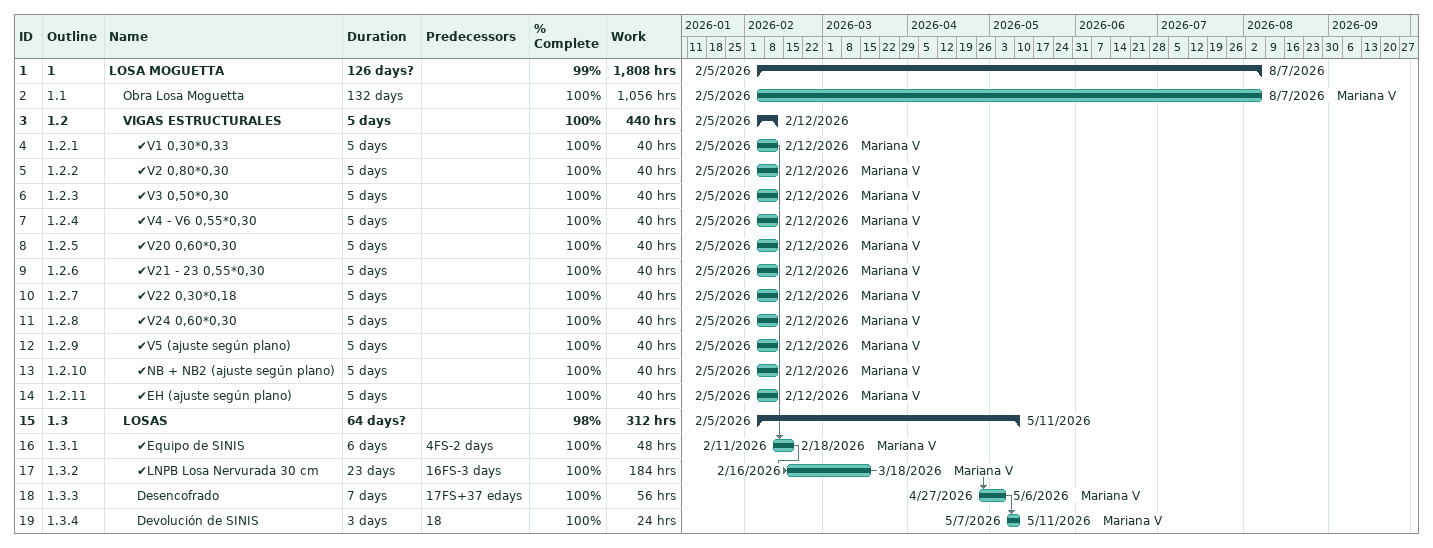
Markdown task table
| ID | WBS | Task | Duration | Start | Finish | Predecessors | Resources | % complete | Work (h) |
|---|---|---|---|---|---|---|---|---|---|
| 1 | 1 | **LOSA MOGUETTA** | 126d? | 2026-02-05 | 2026-08-07 |  |  | 99 | 1808 |
| 2 | 1.1 | Obra Losa Moguetta | 132d | 2026-02-05 | 2026-08-07 |  | Mariana V | 100 | 1056 |
| 3 | 1.2 | **VIGAS ESTRUCTURALES** | 5d | 2026-02-05 | 2026-02-12 |  |  | 100 | 440 |
| 4 | 1.2.1 | ✔V1 0,30*0,33 | 5d | 2026-02-05 | 2026-02-12 |  | Mariana V | 100 | 40 |
| 5 | 1.2.2 | ✔V2 0,80*0,30 | 5d | 2026-02-05 | 2026-02-12 |  | Mariana V | 100 | 40 |
| 6 | 1.2.3 | ✔V3 0,50*0,30 | 5d | 2026-02-05 | 2026-02-12 |  | Mariana V | 100 | 40 |
| 7 | 1.2.4 | ✔V4 - V6 0,55*0,30 | 5d | 2026-02-05 | 2026-02-12 |  | Mariana V | 100 | 40 |
| 8 | 1.2.5 | ✔V20 0,60*0,30 | 5d | 2026-02-05 | 2026-02-12 |  | Mariana V | 100 | 40 |
| 9 | 1.2.6 | ✔V21 - 23 0,55*0,30 | 5d | 2026-02-05 | 2026-02-12 |  | Mariana V | 100 | 40 |
| 10 | 1.2.7 | ✔V22 0,30*0,18 | 5d | 2026-02-05 | 2026-02-12 |  | Mariana V | 100 | 40 |
| 11 | 1.2.8 | ✔V24 0,60*0,30 | 5d | 2026-02-05 | 2026-02-12 |  | Mariana V | 100 | 40 |
| 12 | 1.2.9 | ✔V5 (ajuste según plano) | 5d | 2026-02-05 | 2026-02-12 |  | Mariana V | 100 | 40 |
| 13 | 1.2.10 | ✔NB + NB2 (ajuste según plano) | 5d | 2026-02-05 | 2026-02-12 |  | Mariana V | 100 | 40 |
| 14 | 1.2.11 | ✔EH (ajuste según plano) | 5d | 2026-02-05 | 2026-02-12 |  | Mariana V | 100 | 40 |
| 15 | 1.3 | **LOSAS** | 64d? | 2026-02-05 | 2026-05-11 |  |  | 98 | 312 |
| 16 | 1.3.1 | ✔Equipo de SINIS | 6d | 2026-02-11 | 2026-02-18 | 4FS-2d | Mariana V | 100 | 48 |
| 17 | 1.3.2 | ✔LNPB Losa Nervurada 30 cm | 23d | 2026-02-16 | 2026-03-18 | 16FS-3d | Mariana V | 100 | 184 |
| 18 | 1.3.3 | Desencofrado | 7d | 2026-04-27 | 2026-05-06 | 17FS+37ed | Mariana V | 100 | 56 |
| 19 | 1.3.4 | Devolución de SINIS | 3d | 2026-05-07 | 2026-05-11 | 18 | Mariana V | 100 | 24 |
